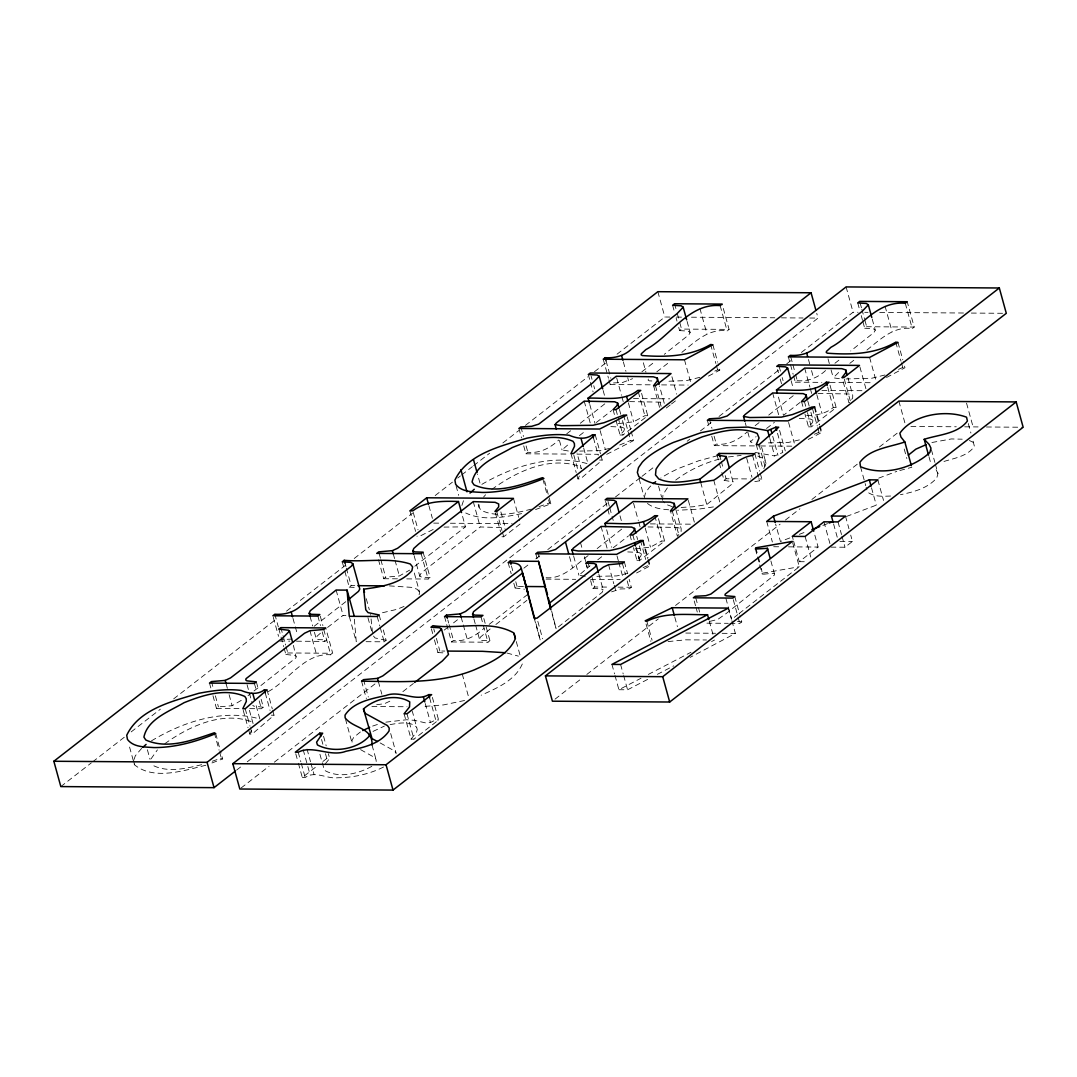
<?xml version="1.0" encoding="UTF-8"?>
<svg xmlns="http://www.w3.org/2000/svg" width="1077" height="1077" viewBox="0 0 1077 1077"><rect width="100%" height="100%" fill="white"/><g stroke="black" fill="none" stroke-linecap="round" stroke-linejoin="round"><path stroke-width="0.75" stroke-dasharray="5 3.75" d="M675.925 509.731L681.162 528.713L681.108 531.526L677.433 536.333L670.459 511.01M847.936 377.839L852.728 395.259L852.674 398.059L848.999 402.865L842.026 377.542M531.405 509.125C515.358 513.177 496.591 517.97 481.002 510.202L479.063 507.321L479.198 503.767M662.463 500.293L663.015 494.572L667.484 487.639M648.314 379.077L648.139 380.168L649.269 380.868L654.264 381.056M839.387 378.714L833.261 377.812L840.598 370.515M419.115 594.746L419.599 592.229L413.931 571.658M644.329 497.736L645.473 492.916L649.243 487.544A70.799 24.219 -15.4 0 1 651.141 485.619M935.334 463.999L937.946 473.49L936.828 477.825C927.822 488.352 913.498 492.027 900.439 494.706M293.442 645.352L296.094 657.697L253.31 691.542M622.479 420.555L624.66 428.471L623.825 431.015L620.056 434.987L615.694 419.168M639.361 545.864L641.529 553.78L640.694 556.324L636.924 560.296L633.438 547.641M810.927 412.397L813.108 420.313L812.273 422.857L808.49 426.829L805.004 414.174M134.1 759.393L135.339 755.758L141.652 748.367M461.885 505.463L463.514 500.63M710.039 621.321L717.78 619.423L726.275 613.459L774.605 574.889L774.376 573.624L771.724 573.327L762.354 574.364L761.452 568.4M598.812 574.001L603.16 589.819L602.218 592.283L556.109 628.712L551.316 611.305M423.126 552.191L430.1 577.501L421.942 577.232L419.774 576.208L420.744 573.785L425.684 569.356L480.234 526.949L502.111 527.649L505.665 529.305M483.842 618.535L489.941 640.68L481.756 640.438L479.548 639.442L480.517 637.019L490.708 628.51M296.512 641.205L324.85 641.407L326.816 639.873L318.334 639.63L316.167 638.607L317.19 636.09L322.373 631.472M763.808 468.643L766.043 463.298L761.251 445.891M272.71 710.457L274.016 715.209L252.193 734.07L249.77 734.056L252.597 728.187M600.899 455.329L602.205 460.067L580.382 478.942L577.959 478.928L579.372 475.994M522.318 663.97C515.102 680.543 496.712 688.216 481.19 695.217M151.009 758.895L157.39 749.902M687.099 321.444L690.155 332.524L688.863 334.812L664.28 354.346M872.222 319.088L875.278 330.168L873.986 332.47L850.722 350.981M568.36 451.007L562.046 449.944L570.258 442.755M585.242 576.316L578.914 575.253L590.008 565.815M751.961 442.634L750.481 441.785L756.081 436.629M404.104 713.795L411.077 739.118L416.489 732.252L417.257 729.506L412.356 711.385M325.416 763.674L329.67 758.491L328.364 753.738M483.479 497.157L485.579 494.76M604.789 403.848L579.911 423.557M621.658 529.157L595.891 549.566M793.224 395.69L767.026 416.436M636.574 572.991L650.185 565.815L648.435 559.475M734.299 617.363L737.893 614.496M754.789 481.648L759.541 480.8L761.829 479.009L760.079 472.682M60.824 786.587L91.357 762.853M92.689 761.816L124.542 737.045M131.179 731.889L160.392 709.178M173.666 698.865L277.206 618.36M286.495 611.144L347.561 563.675M354.198 558.505L412.612 513.096M435.175 495.555L452.434 482.146M457.752 478.013L460.404 475.953M461.723 474.917L472.345 466.664M473.678 465.627L489.604 453.242M502.878 442.93L518.818 430.544M525.455 425.375L587.84 376.869M594.477 371.713L606.432 362.424M617.054 354.171L664.832 317.015L669.84 317.055M344.869 571.322L349.231 587.153L351.183 585.632L356.164 585.659M608.895 379.791L610.201 384.529L612.167 383.008L622.533 382.51L632.589 378.673M678.712 327.435L679.587 330.599L681.553 329.077L729.089 329.4L722.115 304.077M523.718 445.878L525.899 453.794L527.851 452.259C539.685 453.659 550.347 447.911 558.748 440.022M314.174 626.249L345.771 601.693M641.905 371.753L653.752 362.532M566.69 433.843L570.648 430.76M212.977 695.755L216.464 708.424L218.429 706.889L232.147 705.731L244.102 698.704M284.099 648.152L285.849 654.479L287.801 652.958L332.699 653.268L325.725 627.945M378.471 559.73L383.708 578.726L385.66 577.205L399.352 575.966L409.65 570.11M327.556 627.447L343.092 615.371L347.548 615.519M656.795 371.848L668.669 362.626M681.849 352.381C694.975 341.84 708.747 328.202 727.137 330.935L729.089 329.4M579.413 435.633L585.955 430.544M596.308 422.494L611.682 410.552M248.047 695.634L252.005 692.565M414.807 566.219L465.452 526.841L461.966 514.187M268.2 691.636C288.771 680.449 304.508 652.608 330.733 654.789L332.699 653.268M249.716 708.653L261.361 708.733L263.313 707.212L261.146 699.296M406.743 578.887L428.134 579.036L430.1 577.501M620.056 434.987L622.937 435.014L647.748 415.735L640.775 390.412M666.313 407.995L670.217 404.965M671.51 403.942L675.414 400.913M501.949 536.763L503.686 536.777L520.487 523.718L519.168 518.966M366.099 641.69L384.166 641.811L386.131 640.29L383.089 629.21M236.603 770.109L241.921 765.976M247.225 761.843L818.049 318.078L816.743 313.34M241.127 787.974L269.008 766.312M274.312 762.179L375.2 683.747M444.222 630.085L448.207 626.989M453.525 622.869L457.496 619.773M523.88 568.171L530.517 563.015M535.821 558.882L539.806 555.786M547.762 549.593L608.828 502.124M615.465 496.968L640.694 477.353M642.013 476.33L655.287 466.004M687.153 441.233L689.805 439.174M700.427 430.921L711.049 422.669M719.005 416.476L780.071 369.007M786.708 363.838L792.012 359.718M801.315 352.489L853.078 312.249L858.073 312.276M513.81 583.236L515.129 587.975L517.081 586.453L523.759 586.494M434.435 639.886L437.922 652.554L439.874 651.02L444.801 651.06M446.713 624.552L451.519 641.959L453.471 640.425C465.143 642.027 475.563 635.955 483.95 628.416M793.587 375.86L795.324 382.187L797.29 380.666C807.885 381.716 818.049 377.637 825.709 370.421M862.96 321.915L864.71 328.243L866.675 326.721L914.211 327.058L907.238 301.735M711.722 436.131L714.334 445.636L716.299 444.101C728.119 445.501 738.782 439.753 747.182 431.864M489.16 624.364L528.322 593.925M402.865 691.649L413.406 683.464M495.878 624.485L526.895 600.374M834.931 363.259L840.195 359.166M298.383 763.27L302.3 777.513L316.476 766.487M322.925 761.479L326.789 758.477L329.67 758.491M588.109 555.624C575.226 565.169 562.477 579.978 544.733 577.568M755.125 425.684L759.097 422.601M451.519 641.959L487.975 642.215L489.941 640.68M849.834 363.353L855.098 359.247M866.972 350.025C880.097 339.484 893.87 325.86 912.259 328.579L914.211 327.058M597.748 559.798L602.891 555.799M613.176 547.803L628.551 535.861M766.541 428.484L774.39 422.386M800.117 402.394L783.464 415.332L777.365 393.172M721.873 472.44L724.054 480.342L726.086 478.767L750.454 478.928M590.613 580.611L592.794 588.513L594.76 586.992L609.717 587.1M681.162 507.442L693.332 506.755L706.781 504.548L733.235 483.034L730.125 470.784M636.924 560.296L639.805 560.323L664.617 541.044L657.643 515.721M808.49 426.829L811.385 426.855L836.183 407.577L829.209 382.254M411.077 739.118L413.958 739.132L438.608 719.974L431.635 694.652M808.235 439.47L821.859 432.348L820.122 426.007M611.615 591.852L620.406 588.957L629.372 588.769L631.337 587.248L629.156 579.332M555.045 699.148L581.526 678.564M586.817 674.444L658.303 618.871M675.521 605.489L780.098 524.189M785.389 520.07L799.955 508.748M811.87 499.486L858.194 463.473M879.384 447.009L897.908 432.604M793.601 541.112L799.269 561.696L818.103 547.049L814.185 532.805M739.091 613.54L799.282 566.744L792.309 541.421M729.937 623.327L739.805 623.395L741.77 621.873L740.02 615.546M830.919 547.129L845.001 547.237L852.446 541.435L850.709 535.107M731.889 620.742L735.376 633.411L690.128 657.374M491.731 489.47C516.233 471.645 549.755 455.598 579.978 466.624L581.365 468.818L577.003 452.986M164.835 743.682C189.067 726.329 222.118 710.86 251.789 721.765L253.176 723.946L249.258 709.703M675.737 480.073C689.415 469.76 705.327 462.477 721.967 458.452M360.364 731.983L353.646 737.449L352.004 740.451L352.112 743.197L345.582 719.463M151.44 740.868C183.009 721.792 223.195 708.41 259.84 718.992L255.922 704.748M647.748 415.735L644.854 415.709L633.599 421.794L617.996 423.651M836.183 407.577L833.288 407.55C824.834 414.443 813.714 415.924 803.146 415.466M664.617 541.044L661.722 541.017L650.468 547.103L634.865 548.96M371.821 766.326C358.049 773.959 338.703 778.671 324.392 770.243L319.64 753.254M373.019 731.404L384.422 726.086M754.99 452.394L774.646 455.948L782.804 452.502L776.705 430.342M708.478 376.102L719.84 370.098L718.09 363.757M886.506 377.502L904.963 367.742L903.213 361.414M383.547 767.012C369.505 774.148 353.66 777.527 337.963 777.756C326.95 779.25 315.224 770.257 305.181 777.527L302.3 777.513M614.994 675.481L618.912 689.724L640.977 678.254M648.327 674.431L690.976 652.272M711.56 641.569L714.509 640.034M618.912 689.724L627.568 689.792L649.916 678.214M657.36 674.35L673.744 665.869M606.674 454.346L633.693 440.506L631.082 431.002M385.876 722.155L406.635 719.746L414.524 720.351L426.33 723.084L430.463 722.505L435.714 719.948L438.608 719.974M389.807 701.221L384.462 703.698L374.54 704.991M714.818 371.094L717.619 369.828L719.84 370.098M898.555 369.384L902.741 367.486L904.963 367.742M878.67 478.148L896.804 471.363M619.706 444.976L630.57 440.48L633.693 440.506M814.347 434.246L819.018 432.321L821.859 432.348M643.077 567.592L647.452 565.788L650.185 565.815M404.05 606.445L396.955 609.34L381.702 612.921M789.858 537.921L780.421 541.489L775.628 524.082M799.282 534.34L807.144 531.365M822.855 525.414L827.567 523.624M846.428 516.475L876.301 505.153L879.142 505.18M535.565 509.556L550.859 503.794L544.316 480.059M211.967 762.96L222.67 758.922L220.489 751.019M433.169 529.48L419.788 536.184L416.893 536.171M538.958 506.634L549.458 502.986L550.859 503.794M212.277 761.237L221.27 758.114L222.67 758.922M372.629 726.073L377.785 724.363M699.808 377.34L686.682 380.571L665.492 381.352M884.931 374.984L871.805 378.229L846.037 378.969M521.618 513.621C503.578 517.364 483.088 521.228 465.735 512.989M205.855 765.262C183.75 770.526 153.998 780.717 134.437 764.751L128.769 744.167M609.515 448.436L599.902 450.617L579.682 451.088M799.39 439.887L788.351 442.459L766.501 442.916M627.824 573.354L616.771 575.912L594.935 576.383M899.807 470.541L911.829 467.27M201.655 764.67C186.079 768.547 167.877 772.896 152.813 765.33L151.52 763.418M464.577 700.494L443.562 704.91L421.753 706.62M943.977 461.454C954.639 458.142 967.577 456.204 974.389 446.376L972.652 439.362M717.78 455.625L698.731 460.768L680.422 467.728A70.799 24.219 -15.4 0 0 660.74 478.121M390.089 724.606C398.544 723.165 409.893 720.715 416.718 727.204M931.915 442.512L951.341 438.945L962.205 439.187M762.758 573.139L799.282 566.744M713.418 506.917L698.394 509.165L677.554 510.256M668.077 641.582L685.645 639.832L706.485 639.98M728.402 456.958L741.138 455.423M292.163 639.065L281.811 639.563M444.007 527.097L465.452 526.841M890.625 496.026C882.777 496.309 874.12 497.035 867.47 492.027L866.164 487.275M864.737 312.33L868.062 312.343M879.721 312.424L964.655 313.017M971.319 313.07L1006.295 313.313M676.491 317.096L683.155 317.15M691.488 317.203L774.753 317.782M781.417 317.836L803.065 317.984M809.729 318.025L818.049 318.078M864.71 328.243L873.326 328.768L875.278 330.168M679.587 330.599L688.203 331.124L690.155 332.524M795.324 382.187L821.859 382.375M830.152 382.429L873.259 382.725M610.201 384.529L651.652 384.826M661.601 384.893L688.136 385.081M821.939 390.426L863.162 390.709M818.022 393.468L848.743 393.967L852.728 395.259M633.505 398.584L669.773 398.827M629.587 401.627L660.295 402.125L664.294 403.417L659.487 385.997M799.309 418.455L810.16 418.94L813.108 420.313M910.9 426.465L956.282 426.775M964.682 426.829L978.091 426.923M986.438 426.99L1023.15 427.246M610.861 426.613L621.712 427.098L624.66 428.471M714.334 445.636L758.841 445.945M760.497 445.959L795.122 446.188M525.899 453.794L568.764 454.09M577.003 454.144L598.435 454.292M599.552 460.054L602.205 460.067M758.571 478.982L761.829 479.009M650.373 523.893L691.596 524.176M433.694 523.112L442.041 523.166M450.388 523.234L512.14 523.664M648.058 526.949L677.164 527.434L681.162 528.713M839.939 541.354L852.446 541.435M773.676 546.739L780.26 546.779M788.485 546.847L818.103 547.049M627.743 551.922L638.58 552.407L641.529 553.78M799.269 561.696L805.677 561.736M546.066 579.116L575.737 579.332M590.573 579.426L620.258 579.641M383.708 578.726L398.517 578.82M618.036 587.153L631.337 587.248M592.794 588.513L600.939 588.796L603.16 589.819M349.231 587.153L356.312 587.503M706.916 623.166L728.294 623.314M685.78 633.061L715.532 633.276M722.142 633.316L735.376 633.411M279.845 641.084L289.848 641.152M437.922 652.554L446.538 653.066M285.849 654.479L295.435 655.53L296.485 656.432M371.888 706.512L407.025 706.754M263.313 707.212L253.835 706.162L252.732 705.26M216.464 708.424L241.41 708.599M271.364 715.182L274.016 715.209M389.389 585.888L412.235 587.409L417.23 589.321L419.599 592.229M668.669 509.784C660.632 509.111 651.652 508.007 645.783 501.909M515.129 587.975L524.486 589.213M737.462 621.51L741.77 621.873M724.054 480.342L733.168 481.863M386.131 640.29L375.011 637.934L372.736 635.08L370.623 614.509M506.917 653.025L518.387 656.135M672.236 506.648L665.774 504.292L663.297 501.29M757.804 456.096L764.131 458.748L766.043 463.298M969.381 440.493L973.527 442.526M380.127 742.915L394.465 750.938L396.161 753.375L390.493 732.804M360.58 749.632L374.257 757.319L375.994 759.379L376.21 761.466M936.075 469.693L937.946 473.49M966.54 403.148L973.083 426.896M968.29 423.53L970.902 433.035M905.286 303.256L912.259 328.579M931.403 449.755L934.89 462.41M897.989 342.419L902.782 359.826M928.98 456.729L931.161 464.645M895.768 342.163L900.991 361.145M901.422 362.734L902.741 367.486M885.052 306.137L892.025 331.46M898.878 401.102L904.99 423.261M904.209 449.028L906.834 458.533M860.133 302.987L861.438 307.739M861.869 309.314L864.494 318.805M864.925 320.394L866.675 326.721M857.736 302.933L859.473 309.261M861.223 315.588L862.529 320.34M869.597 357.429L876.139 381.164M846.105 286.926L853.078 312.249M859.917 366.988L866.029 389.147M877.863 479.898L883.53 500.468M844.301 379.131L850.413 401.29M871.495 487.746L876.301 505.153M860.496 466.704L865.733 485.687M828.025 358.829L829.33 363.568M831.081 369.909L833.261 377.812M827.634 386.98L833.288 407.55M808.464 359.503L809.769 364.255M811.519 370.582L813.7 378.498M816.81 394.64L822.047 413.635M804.667 368.105L809.904 387.101M810.335 388.676L811.641 393.428M845.472 516.112L848.959 528.78M814.885 407.025L819.678 424.432M814.36 407.429L819.153 424.836M819.597 426.425L821.334 432.752M812.475 408.587L817.268 425.994M817.712 427.582L819.018 432.321M807.871 401.317L809.177 406.069M838.027 521.914L841.514 534.569M841.945 536.158L845.001 547.237M804.398 401.533L805.717 406.285M807.454 412.612L811.385 426.855M790.747 356.918L792.497 363.259M792.928 364.834L795.109 372.75M795.54 374.325L797.29 380.666M801.517 401.519L803.267 407.846M788.351 356.864L790.101 363.191M790.531 364.78L793.143 374.271M833.571 523.934L837.502 538.177M791.151 380.773L792.887 387.101M823.945 521.82L830.044 543.966M779.142 366.436L780.448 371.175M782.185 377.515L783.06 380.679M777.607 369.546L778.483 372.709M780.219 379.037L781.539 383.789M788.579 422.453L794.247 443.024M772.64 392.997L778.752 415.157M779.586 430.369L785.254 450.94M805.111 536.454L810.766 557.024M772.734 436.279L777.971 455.275M769.853 438.541L774.646 455.948M792.295 536.373L793.17 539.537M759.043 444.666L765.141 466.826M720.163 305.612L727.137 330.935M756.269 444.653L762.812 468.387M754.856 453.686L759.648 471.093M745.257 422.803L746.119 425.967M747.869 432.294L750.481 441.785M752.567 455.477L759.541 480.8M766.703 521.416L772.371 541.987M746.724 458.29L751.961 477.286M712.866 344.775L717.659 362.182M770.89 560.955L774.376 573.624M710.645 344.505L715.868 363.501M716.313 365.076L717.619 369.828M699.929 308.48L706.902 333.803M755.785 547.816L757.966 555.732M758.41 557.321L759.716 562.059M755.381 549.055L757.118 555.382M757.548 556.957L759.298 563.298M759.729 564.873L762.354 574.364M719.988 456.608L720.863 459.771M721.294 461.36L723.475 469.262M725.225 475.603L726.086 478.767M709.326 418.791L711.937 428.283M714.118 436.198L716.299 444.101M717.08 455.032L718.817 461.36M719.261 462.935L721.428 470.851M707.36 420.313L709.541 428.229M674.579 303.754L676.746 311.67M677.191 313.245L679.372 321.161M679.802 322.737L681.553 329.077M672.613 305.276L674.35 311.603M676.1 317.944L676.975 321.108M684.474 359.785L691.017 383.52M713.755 480.248L719.853 502.394M657.859 291.692L664.832 317.015M734.783 596.55L739.589 613.957M671.927 376.735L676.719 394.142M733.262 599.66L737.624 615.492M738.055 617.067L739.805 623.395M700.683 482.388L706.781 504.548M725.885 598.354L731.552 618.925M728.389 608.088L731.445 619.167M688.351 500.455L694.463 522.614M655.435 385.714L661.103 406.285M653.577 385.701L659.689 407.86M643.346 362.761L645.958 372.252M709.272 621.039L713.189 635.282M672.304 511.023L678.833 534.757M695.755 597.856L697.936 605.772M698.367 607.361L699.673 612.099M638.324 391.974L644.854 415.709M694.234 600.966L695.54 605.718M695.971 607.293L697.277 612.046M658.545 486.05L661.601 497.13M623.341 361.859L625.952 371.35M627.703 377.677L628.578 380.841M628.376 402.798L633.599 421.794M616.663 377.852L621.456 395.259M621.9 396.834L623.206 401.586M654.749 515.695L661.722 541.017M627.151 416.772L630.637 429.427M623.596 415.157L630.57 440.48M639.105 478.753L643.898 496.16M606.068 360.849L610.861 378.256M619.437 409.475L620.742 414.228M674.808 617.188L677.42 626.693M603.228 359.22L608.465 378.202M615.963 409.691L617.713 416.018M618.144 417.607L622.937 435.014M613.082 409.677L615.263 417.58M645.244 528.107L650.468 547.103M603.147 390.507L604.453 395.259M633.532 503.161L638.324 520.568M638.769 522.143L640.075 526.895M643.211 540.492L648.004 557.899M642.619 540.991L647.412 558.398M647.842 559.973L649.593 566.314M640.465 540.466L645.702 559.461M636.736 536.373L637.611 539.537M591.138 376.169L592.013 379.333M593.75 385.674L594.625 388.837M632.832 535L634.582 541.327M636.319 547.654L639.805 560.323M588.298 374.527L590.048 380.868M590.479 382.443L593.09 391.934M635.955 547.628L640.317 563.446M629.951 534.973L631.701 541.314M600.145 430.612L605.368 449.607M589.792 404.494L595.029 423.49M620.015 515.816L621.321 520.568M646.846 621.254L652.07 640.236M595.231 434.745L600.454 453.74M646.065 623.973L650.871 641.38M584.205 401.156L590.317 423.315M593.454 437.895L598.247 455.302M608.007 501.478L609.313 506.23M609.744 507.805L613.23 520.474M624.364 561.925L627.42 573.004M605.611 501.424L607.347 507.752M607.791 509.34L609.959 517.243M622.398 563.459L625.454 574.526M627.191 580.866L629.372 588.769M617.013 555.92L618.319 560.673M618.75 562.248L623.112 578.08M606.661 529.803L611.467 547.21M583.667 448.032L588.029 463.85C551.72 453.309 511.979 466.516 480.53 485.135L477.488 474.055M601.074 526.465L607.186 548.624M608.559 564.711L613.782 583.707M614.227 585.282L615.532 590.034M573.839 455.208L578.201 471.026M570.985 453.605L576.208 472.601M576.639 474.176L577.959 478.928M559.434 440.453L562.046 449.944M620.594 664.469L623.206 673.96M623.65 675.548L627.568 689.792M587.786 561.669L589.523 568.01M592.135 577.501L594.76 586.992M580.463 542.498L582.199 548.826M584.38 556.742L587.436 567.821M585.821 563.204L587.557 569.531M611.938 664.401L614.55 673.906M573.678 556.27L578.914 575.253M569.491 556.634L572.547 567.714M542.916 479.238L546.833 493.481M548.583 499.822L549.458 502.986M520.878 426.95L523.503 436.441M526.115 445.932L527.851 452.259M518.926 428.471L521.537 437.962M537.746 552.259L539.496 558.586M535.794 553.78L537.1 558.519M513.5 498.395L518.737 517.391M537.827 621.362L542.62 638.769M534.192 618.185L540.291 640.344L535.323 620.931M500.872 511.898L505.221 527.73M496.712 511.454L501.936 530.449M502.38 532.025L503.686 536.777M511.413 565.883L512.719 570.635M515.775 581.701L517.081 586.453M495.42 513.029L500.643 532.011M508.142 562.665L511.198 573.731M516.287 641.569L520.649 657.401M478.201 504.157L479.063 507.321M473.261 501.626L480.234 526.949M456.083 485.875L458.694 495.366M481.002 616.892L487.975 642.215M473.88 618.871L475.186 623.623M475.63 625.198L479.548 639.442M461.118 617.054L462.868 623.381M463.298 624.956L467.216 639.199M428.902 505.705L432.389 518.36M447.803 619.854L448.678 623.018M449.122 624.606L453.471 640.425M462.235 673.987L468.778 697.721M444.532 616.636L446.282 622.964M413.245 512.45L418.038 529.857M409.92 510.848L415.587 531.419M421.161 553.713L428.134 579.036M414.107 555.638L419.774 576.208M433.775 628.874L434.65 632.037M436.387 638.365L439.874 651.02M431.379 628.806L432.685 633.559M393.253 553.82L394.559 558.559M394.99 560.148L399.352 575.966M429.615 697.802L435.714 719.948M425.227 703.51L430.463 722.505M379.131 553.457L380.437 558.209M380.868 559.784L385.66 577.205M406.985 713.809L413.958 739.132M379.158 614.967L381.339 622.883M377.192 616.488L379.818 625.993M380.248 627.568L384.166 641.811M366.261 598.691L369.317 609.757M367.944 617.673L371.875 631.916M378.35 681.553L381.837 694.207M345.084 563.473L345.959 566.637M346.39 568.225L351.183 585.632M342.244 561.831L344.425 569.746M349.271 616.3L356.245 641.623L354.05 615.438M363.528 679.641L368.321 697.048M361.562 681.162L366.355 698.569M336.118 590.048L343.092 615.371M372.063 745.136L375.994 759.379M320.273 616.138L322.898 625.629M323.76 629.48L330.733 654.789M317.877 616.084L320.488 625.575M322.238 631.903L324.85 641.407M310.068 616.448L312.68 625.939M314.43 632.266L316.167 638.607M309.961 630.705L316.934 656.028M292.984 618.413L297.346 634.232M323.571 736.331L326.183 745.836M321.552 739.482L323.302 745.809M325.483 753.725L326.789 758.477M280.828 627.635L282.578 633.963M283.009 635.551L285.62 645.042M286.065 646.631L287.801 652.958M274.837 614.24L278.324 626.908M278.755 628.483L280.612 635.497M281.043 637.072L283.668 646.577M273.302 617.35L278.539 636.345M307.026 749.067L310.513 761.722M310.943 763.31L313.999 774.39M303.175 749.659L310.149 774.982M298.208 752.204L300.82 761.708M301.264 763.283L305.181 777.527M295.758 753.765L297.939 761.681M267.042 689.886L272.279 708.881M265.265 693.036L270.058 710.443M256.339 681.889L258.52 689.805M254.387 683.41L256.568 691.326M259.18 700.817L261.361 708.733M247.064 684.689L251.856 702.096M245.219 708.76L250.012 726.167M250.443 727.742L252.193 734.07M243.227 710.322L248.02 727.729M248.464 729.317L249.77 734.056M226.049 683.572L227.355 688.324M229.105 694.652L232.147 705.731M211.455 681.579L213.192 687.907M215.373 695.823L218.429 706.889M209.49 683.101L211.227 689.428M215.696 733.599L220.058 749.43M214.296 732.791L219.089 750.198M219.52 751.786L221.27 758.114M147.401 749.794L150.013 759.298M551.612 610.915L556.109 628.712M133.696 760.604L134.437 764.751"/><path stroke-width="1.5" d="M589.361 402.919L588.055 398.167L616.232 376.263L653.322 376.802L657.32 378.094L657.266 380.895L653.577 385.701L655.435 385.714L671.052 373.571L590.263 373.005L588.298 374.527L597.089 375.011L599.229 376.277L602.716 388.932M605.799 526.64L604.924 523.476L633.101 501.572L670.19 502.111L674.189 503.403L674.135 506.203L670.459 511.01L672.304 511.023L687.92 498.88L607.132 498.314L605.166 499.836L613.957 500.32L616.098 501.572L619.14 512.652M777.365 393.172L776.49 390.009L804.667 368.105L841.77 368.644L845.755 369.936L845.701 372.736L842.026 377.542L843.87 377.556L859.486 365.413L778.698 364.847L776.732 366.368L785.523 366.853L787.664 368.119L790.706 379.185M289.511 631.109L283.197 637.571L230.532 677.918L225.174 680.408L211.455 681.579L209.49 683.101L254.387 683.41L256.339 681.889L246.862 680.839L245.758 679.937L246.041 678.672L304.603 633.195L309.961 630.705L323.76 629.48L325.725 627.945L280.828 627.635L278.876 629.156L288.461 630.22L289.511 631.109L292.567 642.188M556.378 429.373L555.072 424.621L556.54 422.763L584.205 401.156L614.738 401.775L617.686 403.148L616.852 405.692L613.082 409.677L615.963 409.691L640.775 390.412L637.88 390.386C623.852 401.802 604.587 397.494 588.055 398.167M573.247 554.682L571.941 549.93L573.408 548.072L601.074 526.465L631.607 527.084L634.555 528.457L633.72 531.001L629.951 534.973L632.832 535L657.643 515.721L654.749 515.695C640.734 527.111 621.456 522.803 604.924 523.476M744.813 421.215L743.507 416.462L744.974 414.605L772.64 392.997L803.186 393.617L806.121 394.99L805.3 397.534L801.517 401.519L804.398 401.533L829.209 382.254L826.315 382.227C812.3 393.643 793.022 389.335 776.49 390.009M473.449 617.283L472.574 614.119L473.543 611.696L522.507 573.045L534.192 618.185L536.952 618.198L603.335 567.135L608.559 564.711L622.398 563.459L624.364 561.925L587.786 561.669L585.821 563.204L593.965 563.473L596.187 564.496L595.244 566.96L549.135 603.389L550.885 609.717M413.676 554.049L412.801 550.885L413.77 548.462L418.711 544.033L473.261 501.626L495.137 502.326L498.691 503.982L498.651 506.944L494.976 511.44L496.712 511.454L513.5 498.395L426.721 497.789L409.92 510.848L412.814 510.875C425.873 500.886 442.849 500.953 458.479 501.519L461.535 512.598M310.068 616.448L309.193 613.284L310.216 610.767L336.118 590.048L347.077 590.115L354.05 615.438M347.077 590.115L349.271 616.3L377.192 616.488L379.158 614.967L368.038 612.611L365.763 609.77L363.649 589.186C380.571 586.884 399.904 584.111 411.899 570.689L412.626 566.906L410.256 563.998C389.16 557.159 365.978 562.302 344.209 560.309L342.244 561.831L350.86 562.356L352.825 563.756L351.519 566.058L300.618 606.055C293.644 612.463 284.14 614.9 274.837 614.24L272.871 615.775L317.877 616.084L319.842 614.55L311.361 614.307L309.193 613.284M441.516 629.143L435.391 635.632L382.833 675.898L377.488 678.389L363.528 679.641L361.562 681.162C399.204 681.633 438.474 684.299 474.217 669.894C489.739 662.893 508.129 655.22 515.345 638.648L513.931 632.98C490.089 619.45 458.937 629.466 432.9 625.697L430.948 627.231L439.551 627.756L441.516 629.143L448.49 654.466L442.364 660.955L414.712 682.441M683.181 307.201L677.056 313.676L630.987 349.5C624 355.908 614.496 358.345 605.193 357.685L603.228 359.22L684.474 359.785L712.866 344.775L710.645 344.505C689.886 356.649 665.586 357.241 642.296 355.545L641.165 354.845L641.34 353.754L645.877 349.594C670.54 336.414 688.795 302.785 720.163 305.612L722.115 304.077L674.579 303.754L672.613 305.276L681.229 305.801L683.181 307.201L686.668 319.856M868.304 304.845L862.179 311.334L816.11 347.144C809.123 353.566 799.619 355.989 790.316 355.343L788.351 356.864L869.597 357.429L897.989 342.419L895.768 342.163C875.009 354.306 850.709 354.898 827.419 353.202L826.288 352.502L826.463 351.398L831 347.252C855.663 334.058 873.918 300.429 905.286 303.256L907.238 301.735L859.688 301.398L857.736 302.933L866.352 303.445L868.304 304.845L871.791 317.513M599.229 376.277L592.781 382.806L538.648 424.176L531.648 426.317L520.878 426.95L518.926 428.471L599.701 429.036L626.72 415.183L623.596 415.157L603.982 422.722L592.929 425.294L561.386 425.684L555.072 424.621M616.098 501.572L609.663 508.115L555.517 549.485L548.516 551.612L537.746 552.259L535.794 553.78L616.582 554.345L643.211 540.492L640.465 540.466L620.85 548.031L609.797 550.603L578.255 550.993L571.941 549.93M787.664 368.119L781.229 374.661L727.083 416.018L720.096 418.159L709.326 418.791L707.36 420.313L788.149 420.878L814.885 407.025L812.045 406.998L792.416 414.564L781.363 417.136L749.834 417.526L743.507 416.462M377.448 741.501L372.077 738.66L363.474 708.989C374.809 698.488 396.323 693.278 409.745 701.894L409.516 706.929L404.104 713.795L406.985 713.809L431.635 694.652L428.74 694.638C415.399 702.406 400.361 689.926 385.943 695.5C371.471 698.717 353.619 701.814 345.03 715.141L345.138 717.888C353.66 728.927 372.79 727.15 372.063 745.136M908.315 455.154L915.881 449.136L926.26 444.599M142.756 747.371L146.082 744.422M470.003 493.078L474.27 489.281M235.284 771.132L214.04 787.65L60.824 786.587L53.85 761.264L657.859 291.692L811.075 292.769L815.868 310.176M458.479 501.519L397.615 548.26L392.378 550.643L378.687 551.882L376.735 553.403L421.161 553.713L423.126 552.191L414.968 551.909L412.801 550.885M348.409 599.647L358.493 591.367L359.799 589.079L352.825 563.756M53.85 761.264L207.067 762.328L811.075 292.769M232.82 763.687L846.105 286.926L999.321 287.99L1006.295 313.313L393.011 790.074L239.808 789.01L232.82 763.687L386.037 764.751L999.321 287.99M525.441 586.507L545.474 586.655L538.5 561.332L510.108 561.13L508.142 562.665C512.8 562.908 520.299 562.544 521.349 568.602L528.322 593.925L527.447 591.569M521.349 568.602L465.479 611.494L460.242 613.877L446.497 615.115L444.532 616.636L481.002 616.892L482.967 615.357L474.782 615.129L472.574 614.119M369.021 734.056L369.236 736.143C357.322 749.484 333.17 753.375 317.419 744.921L316.584 742.174L322.696 733.168L319.815 733.154L295.327 752.19L298.208 752.204C312.99 744.638 330.074 757.387 345.986 751.275C361.212 747.963 379.818 744.719 389.093 730.893L389.187 728.052L387.491 725.615L365.09 713.337L363.474 708.989M726.194 456.54L724.511 459.785L699.808 479.225C686.399 481.311 671.752 484.663 658.801 478.969L655.489 474.97L656.041 469.249C665.949 452.502 684.81 443.764 702.258 436.858C719.651 431.527 739.657 425.913 757.158 433.425L759.07 437.989L756.269 444.653L759.043 444.666L778.725 427.206L775.83 427.179L767.672 430.638L748.017 427.084L726.8 427.731L701.194 432.644L673.448 442.418A70.799 24.219 -15.4 0 0 642.269 462.221L638.499 467.593L637.355 472.413L638.809 476.586C660.309 491.462 689.617 483.506 713.755 480.248C726.665 472.534 736.762 457.429 752.567 455.477L754.856 453.686L719.113 453.444L717.08 455.032L726.194 456.54L729.25 467.62M545.433 675.885L898.878 401.102L1016.176 401.923L1023.15 427.246L669.692 702.016L552.407 701.194L545.433 675.885L662.718 676.693L1016.176 401.923M833.14 522.345L831.404 516.018L877.863 479.898L869.314 479.844L773.448 516.166L766.703 521.416L811.129 521.726L813.741 531.217M811.129 521.726L792.295 536.373L805.111 536.454L823.945 521.82L838.027 521.914L845.472 516.112L831.404 516.018M362.747 730.583L369.653 727.312M707.535 614.711L611.938 664.401L620.594 664.469L728.389 608.088L672.196 607.697L645.204 620.81L646.846 621.254C665.68 611.857 687.288 614.967 707.535 614.711L708.841 619.463M592.579 434.731C585.457 439.981 576.989 438.568 569.356 435.31C555.207 433.479 540.95 435.498 527.043 438.151C501.303 445.945 467.378 453.7 454.911 480.14L455.652 484.287C461.723 492.283 473.099 491.785 482.119 492.445C503.484 492.499 524.297 486.602 543.885 478.471L542.485 477.663C521.201 484.865 495.932 494.706 474.028 484.879L472.089 481.998C475.765 463.877 497.762 456.177 512.181 447.588C530.921 440.022 553.538 432.685 573.004 441.301L574.391 443.495L574.512 446.268L570.985 453.605L573.408 453.619L595.231 434.745L592.579 434.731L593.454 437.895M264.39 689.872C257.268 695.123 248.8 693.709 241.181 690.438C227.018 688.62 212.775 690.64 198.855 693.292C173.114 701.073 139.189 708.828 126.723 735.281L127.463 739.428C133.535 747.411 144.91 746.913 153.944 747.586C175.295 747.626 196.108 741.743 215.696 733.599L214.296 732.791C193.012 739.993 167.743 749.834 145.839 740.02L143.914 737.139C147.576 719.005 169.574 711.305 183.992 702.729C202.732 695.163 225.349 687.813 244.816 696.442L246.202 698.623L246.323 701.41L242.796 708.733L245.219 708.76L267.042 689.886L264.39 689.872L265.265 693.036M811.856 529.574L819.718 526.599M829.142 523.032L832.292 521.833M904.842 441.96C889.75 447.184 870.122 448.597 859.89 462.329L860.496 466.704C882.642 476.249 912.421 468.697 929.855 452.502L930.972 448.167L929.101 444.37L924.187 439.322C938.686 434.57 957.386 434.112 967.415 421.053L966.554 417.203C945.875 409.395 913.108 414.322 899.86 433.21L900.951 437.06L904.842 441.96L911.384 465.695M357.833 585.673L384.408 585.861M448.086 651.087L482.577 651.316L505.355 652.743M767.403 548.301L755.381 549.055L755.785 547.816L792.309 541.421L725.198 594.154L725.009 595.191L726.194 595.823L734.783 596.55L732.831 598.085L693.359 597.802L695.325 596.281L705.839 595.702L710.807 594.114L757.845 558.182L764.737 552.595L767.632 549.566L767.403 548.301L770.015 557.792M924.187 439.322L928.549 455.14M845.755 369.936L847.061 374.675M869.314 479.844L871.064 486.171M826.315 382.227L827.19 385.391M806.727 353.175L807.588 356.339M815.074 388.312L816.379 393.065M806.121 394.99L807.44 399.742M775.83 427.179L776.705 430.342M770.997 429.952L771.872 433.116M767.672 430.638L769.409 436.966M773.448 516.166L775.198 522.493M719.113 453.444L719.988 456.608M699.808 479.225L700.683 482.388M657.32 378.094L659.057 384.422M674.189 503.403L675.494 508.142M621.604 355.531L622.91 360.27M626.626 396.471L627.931 401.209M605.193 357.685L606.068 360.849M617.686 403.148L618.992 407.9M672.196 607.697L674.377 615.613M643.494 521.78L644.813 526.518M634.555 528.457L635.861 533.209M634.649 542.875L635.524 546.039M662.718 676.693L669.692 702.016M581.055 438.527L583.236 446.443M596.187 564.496L598.368 572.412M565.573 542.391L568.616 553.47M522.507 573.045L534.906 619.315M510.108 561.13L510.983 564.294M473.557 459.812L477.044 472.466M514.106 633.666L515.412 638.405M460.902 469.653L467.001 491.812M460.242 613.877L461.118 617.054M426.721 497.789L428.458 504.117M446.497 615.115L447.372 618.279M392.378 550.643L393.253 553.82M428.74 694.638L429.615 697.802M423.49 697.182L424.796 701.935M363.649 589.186L364.524 592.35M377.488 678.389L378.35 681.553M344.209 560.309L345.084 563.473M386.037 764.751L393.011 790.074M291.234 612.073L292.54 616.825M319.815 733.154L320.69 736.318M252.866 693.669L254.616 699.996M225.174 680.408L226.049 683.572M207.067 762.328L214.04 787.65M545.891 588.271L547.52 594.733M548.341 597.977L550.791 607.684M538.5 561.332L549.135 603.389M653.295 483.667A70.799 24.219 -15.4 0 1 655.678 481.715"/></g></svg>
